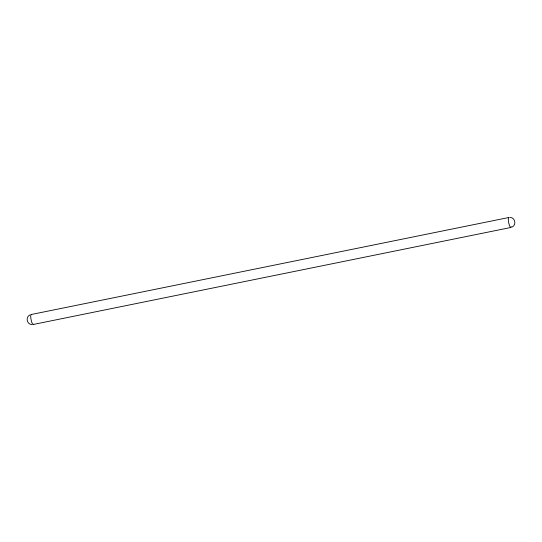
<?xml version="1.0" encoding="UTF-8"?>
<svg xmlns="http://www.w3.org/2000/svg" width="542" height="542" viewBox="0 0 542 542"><rect width="100%" height="100%" fill="white"/><g stroke="black" fill="none" stroke-linecap="round" stroke-linejoin="round"><path stroke-width="0.81" d="M29.885 314.956C25.271 317.023 26.836 324.658 31.985 324.556M512.115 227.044C516.729 224.977 515.164 217.342 510.015 217.444M31.111 314.529L508.721 217.532M33.279 324.468L510.889 227.471M511.262 226.529A5.102 1.125 78.5 0 1 508.924 223.704A5.102 1.125 78.5 0 1 509.026 217.552M33.509 324.157A5.102 1.125 78.5 0 1 31.165 320.058A5.102 1.125 78.5 0 1 31.416 314.556"/></g></svg>
